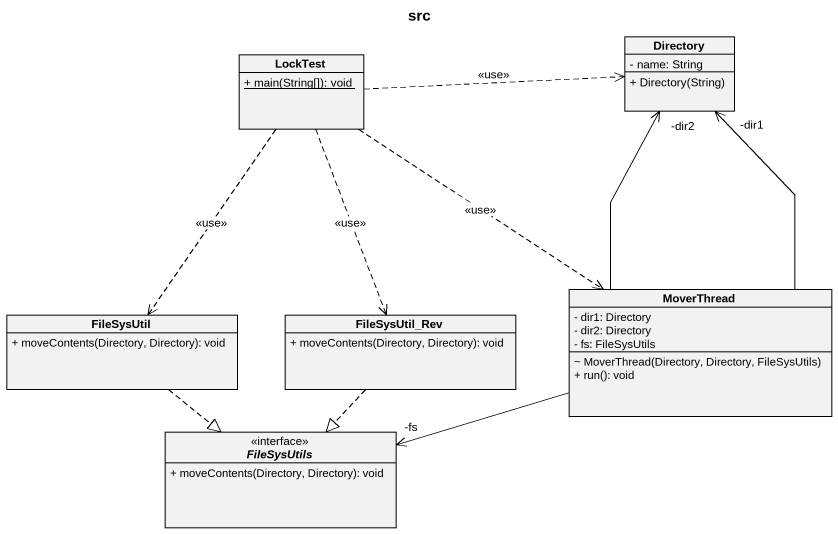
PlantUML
@startuml
title src
hide circle
hide empty members
skinparam classAttributeIconSize 0
class LockTest {
  {static} + main(String[]): void
}
class Directory {
  - name: String
  + Directory(String)
}
class FileSysUtil {
  + moveContents(Directory, Directory): void
}
class FileSysUtil_Rev {
  + moveContents(Directory, Directory): void
}
class MoverThread {
  - dir1: Directory
  - dir2: Directory
  - fs: FileSysUtils
  ~ MoverThread(Directory, Directory, FileSysUtils)
  + run(): void
}
interface FileSysUtils <<interface>> {
  + moveContents(Directory, Directory): void
}
LockTest .right.> Directory : <<use>>
LockTest ..> FileSysUtil : <<use>>
LockTest ..> FileSysUtil_Rev : <<use>>
LockTest ..> MoverThread : <<use>>
FileSysUtil ..|> FileSysUtils
FileSysUtil_Rev ..|> FileSysUtils
MoverThread -up-> "-dir1" Directory
MoverThread -up-> "-dir2" Directory
MoverThread -left-> "-fs" FileSysUtils
@enduml
